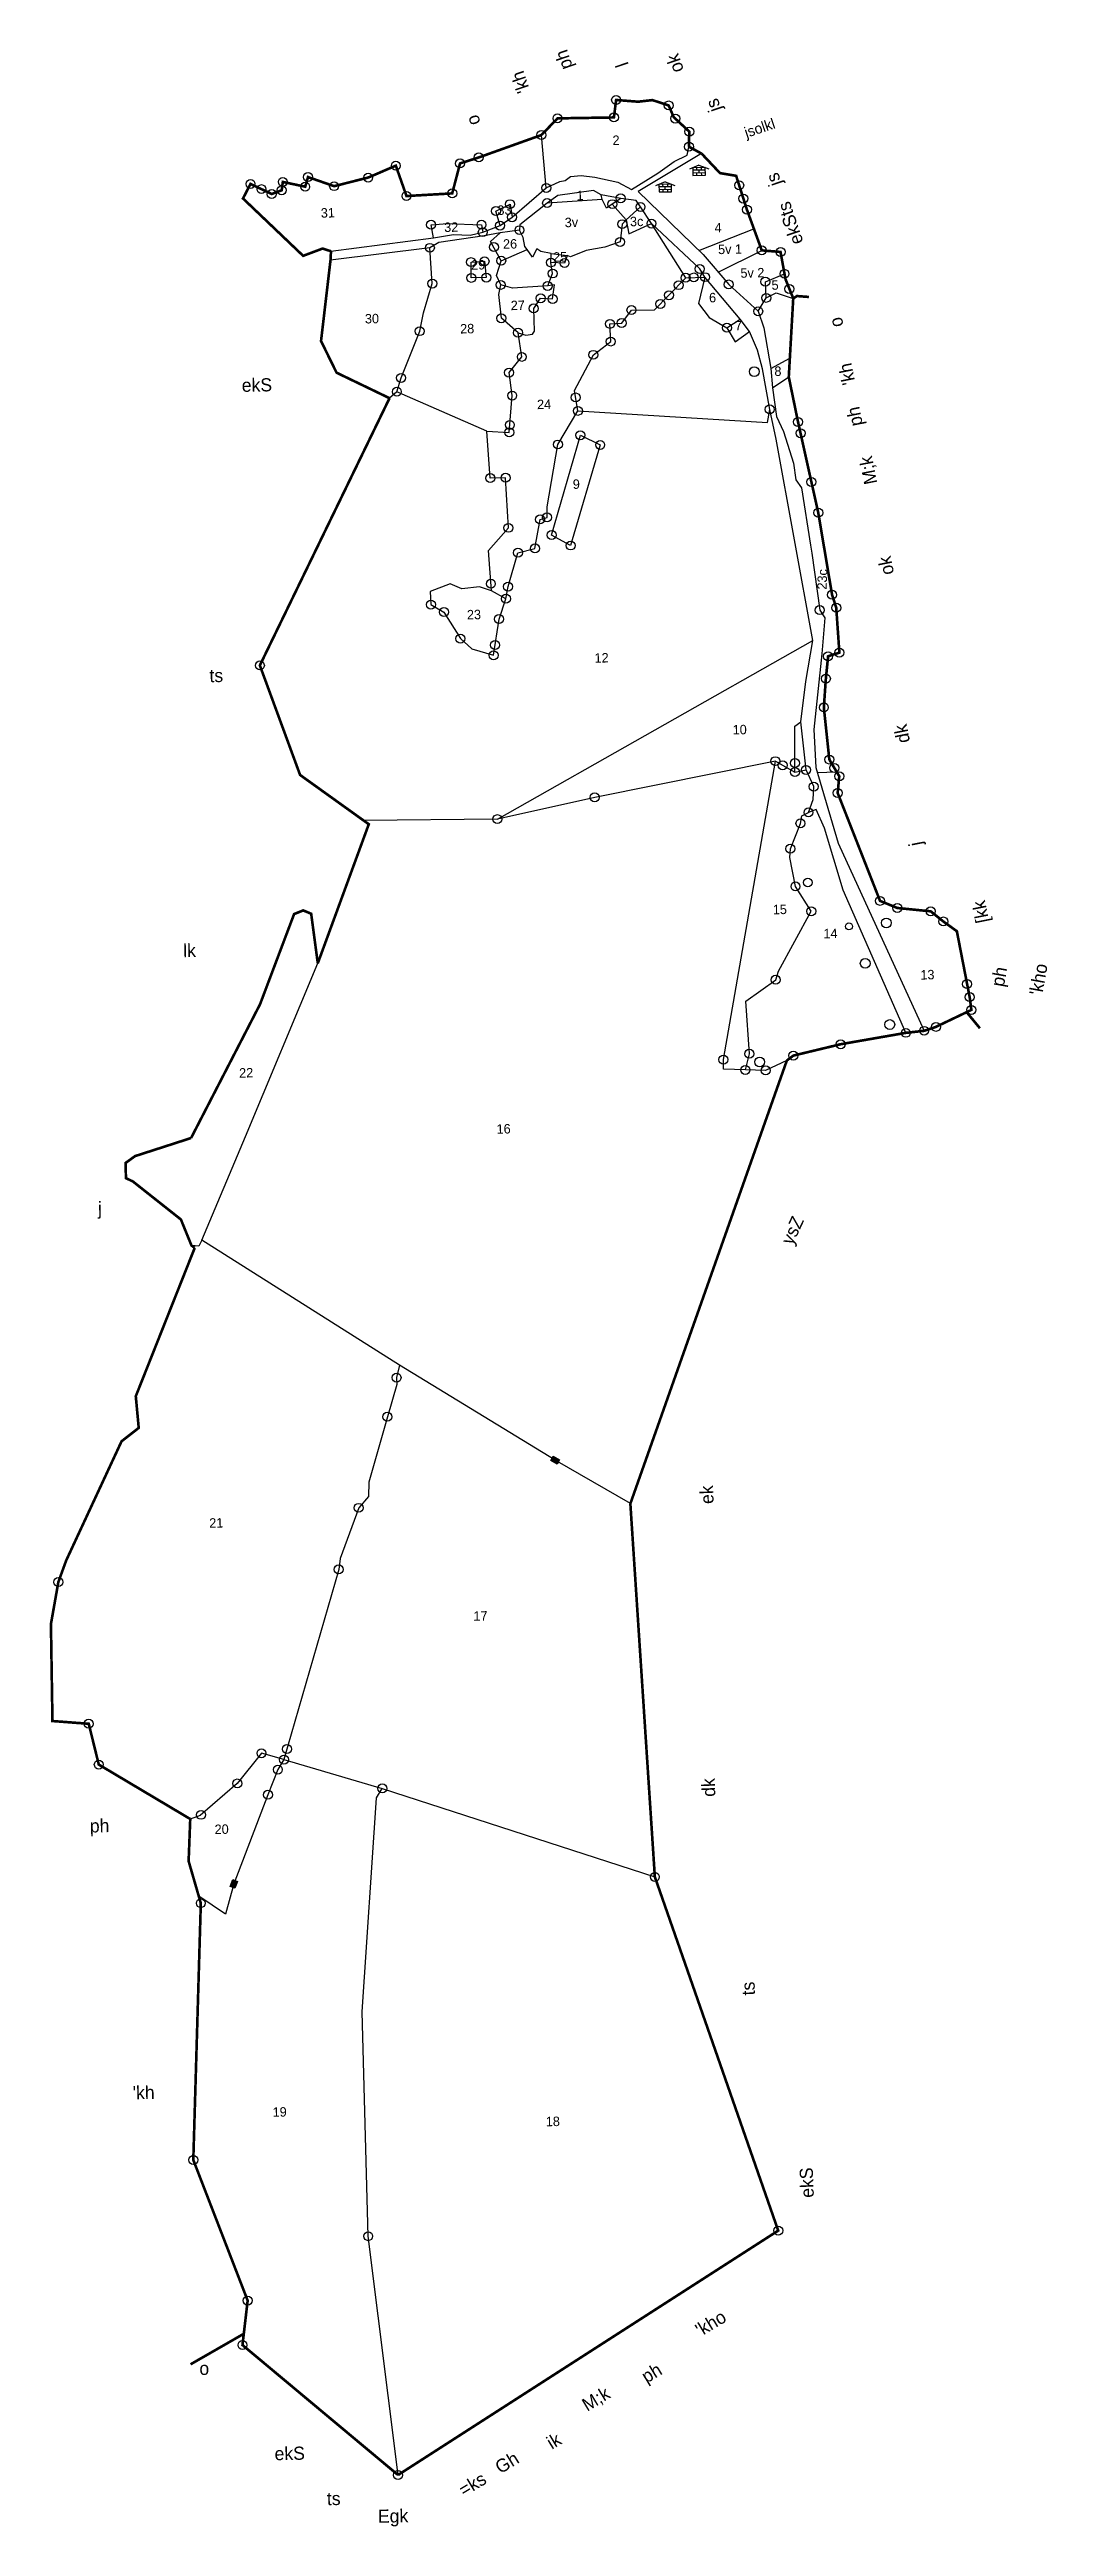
# Model space of a CAD drawing. Header units: metres. Extents: x 281158 to 283576, y 2072095 to 2079015.
# Drawn here: x 281158 to 282140, y 2076575 to 2079015 of the extents above; entities outside this region: 1.
import ezdxf
from ezdxf.enums import TextEntityAlignment as Align

# ---------------------------------------------------------------- set-up
doc = ezdxf.new("R2010")
doc.units = ezdxf.units.M
doc.header["$LTSCALE"] = 0.3
doc.header["$MEASUREMENT"] = 0
doc.linetypes.add('DIVIDE', pattern=[1.25, 0.5, -0.25, 0, -0.25, 0, -0.25])
for name, color, linetype in [('OFF', 1, 'Continuous'), ('POLY_PARCEL', 6, 'Continuous'), ('POLY_ROAD', 30, 'Continuous'), ('SYM_BUILDING', 1, 'Continuous'), ('SYM_STONE', 1, 'Continuous'), ('SYM_WELL', 1, 'Continuous'), ('TEXT_MAPOUT', 7, 'Continuous'), ('TEXT_PARCEL', 7, 'Continuous'), ('V_BOUND_LINE', 7, 'Continuous'), ('V_DIVIDE_LINE', 7, 'DIVIDE')]:
    doc.layers.add(name, color=color, linetype=linetype)
doc.styles.add('TEXT_MAP', font='')
doc.styles.get('TEXT_MAP').set_extended_font_data('Kruti Dev 050')

# ---------------------------------------------------------------- blocks, each defined once
blk = doc.blocks.new('BUILDING')
for p, q in [((2.25, 2.7), (-2.25, 2.7)), ((-2.25, 2.7), (-2.25, 0)), ((2.25, 1.8), (-2.25, 1.8)), ((-2.25, 0.9), (2.25, 0.9)), ((-2.25, 0), (2.25, 0)), ((-0.9, 2.7), (-0.9, 1.8)), ((-0.9, 0.9), (-0.9, 0)), ((0, 0.9), (0, 1.8)), ((0.9, 1.8), (0.9, 2.7)), ((0.9, 0), (0.9, 0.9)), ((2.25, 0), (2.25, 2.7))]:
    blk.add_line(p, q)
for points in [[(0, 3.61), (-3.45, 2.21)], [(0, 3.61), (3.45, 2.21)]]:
    blk.add_lwpolyline(points)
blk = doc.blocks.new('PAKKAWELL')
blk.add_circle((0, 0), 1.81)
blk = doc.blocks.new('STONE')
blk.add_circle((0, 0), 0.851)
blk = doc.blocks.new('STONESQUAREFILLED')
blk.add_hatch(color=256).paths.add_polyline_path([(0.7, -0.48), (0.7, 0.48), (-0.7, 0.48), (-0.7, -0.48)])
blk.add_lwpolyline([(-0.7, 0.48), (0.7, 0.48), (0.7, -0.48), (-0.7, -0.48)], close=True)
blk = doc.blocks.new('IIII')
at = {"layer": 'OFF', "ltscale": 10}
for points in [[(281796.6, 2078817), (281850.6, 2078838.3)], [(281815.6, 2078795.6), (281858.4, 2078817)], [(281598.2, 2078256.8), (281908.8, 2078432.7)]]:
    blk.add_lwpolyline(points, dxfattribs=at)
at = {"layer": 'POLY_PARCEL'}
for points in [[(281646.3, 2078878.5), (281641.6, 2078930.6)], [(281600.9, 2078841.4), (281596.8, 2078855.7), (281610.7, 2078862.5), (281612.7, 2078849.6)], [(281701.4, 2078867.2), (281647.2, 2078863.6)], [(281701.4, 2078867.2), (281700.3, 2078871.7)], [(281711.3, 2078862.5), (281705.7, 2078858.7), (281701.4, 2078867.2)], [(281719.6, 2078868.2), (281711.3, 2078862.5)], [(281711.3, 2078862.5), (281724.9, 2078847.2)], [(281739.1, 2078859.8), (281724.9, 2078847.2)], [(281535.4, 2078829.4), (281533, 2078842.2), (281548.9, 2078843.5), (281582.6, 2078842.3), (281583.9, 2078834.9)], [(281601.5, 2078783), (281597.4, 2078792.1), (281602, 2078806.8), (281591.6, 2078825.7), (281601, 2078834.4)], [(281623.6, 2078829.5), (281620, 2078836.9)], [(281724.9, 2078847.2), (281721.1, 2078842.8), (281719, 2078825.3), (281704, 2078820.2)], [(281724.9, 2078847.2), (281727.7, 2078833.3), (281749.9, 2078843.4)], [(281783.6, 2078790), (281749.9, 2078843.4)], [(281499.3, 2078677.8), (281503.5, 2078691.4), (281521.8, 2078737.4), (281525.6, 2078755.5), (281534.2, 2078784.3), (281531.8, 2078819.5)], [(281602, 2078806.8), (281627.7, 2078817.8)], [(281625.2, 2078820.9), (281623.6, 2078829.5)], [(281641.1, 2078815.9), (281637.2, 2078818.4), (281632.7, 2078810.3), (281627.7, 2078817.8), (281625.2, 2078820.9)], [(281651.3, 2078813.9), (281641.1, 2078815.9)], [(281650.9, 2078805), (281651.3, 2078813.9)], [(281666.9, 2078812), (281664.3, 2078804.5), (281650.9, 2078805)], [(281651.3, 2078813.9), (281666.9, 2078812)], [(281670.3, 2078810.6), (281666.9, 2078812)], [(281685.7, 2078816.7), (281670.3, 2078810.6)], [(281704, 2078820.2), (281685.7, 2078816.7)], [(281572.6, 2078789.9), (281572.3, 2078805.4), (281585.6, 2078806.2), (281587.3, 2078790.2), (281572.6, 2078789.9)], [(281599.8, 2078773.5), (281601.5, 2078783)], [(281647.8, 2078782), (281613.1, 2078779.9), (281601.5, 2078783)], [(281632.7, 2078734.3), (281634.8, 2078737.5), (281634, 2078759.8), (281640.8, 2078769.8), (281652.6, 2078769.1), (281654.5, 2078783.2), (281647.8, 2078782)], [(281647.8, 2078782), (281652.6, 2078794.2), (281650.9, 2078805)], [(281677.5, 2078658.9), (281674.2, 2078678.9), (281692.7, 2078714.1), (281709.8, 2078727.2), (281709, 2078744.6), (281720.6, 2078745.4), (281730.2, 2078758.2), (281752.7, 2078758.3), (281767.1, 2078772.8), (281783.6, 2078790)], [(281783.6, 2078790), (281802.5, 2078790.6)], [(281802.5, 2078790.6), (281796, 2078764.6), (281806.6, 2078750.8), (281824.1, 2078740.8)], [(281854.9, 2078757), (281862.8, 2078770.2), (281862, 2078786.1), (281880.8, 2078793.9)], [(281618.6, 2078735.9), (281602.2, 2078750.1), (281599.8, 2078773.5)], [(281862.8, 2078770.2), (281872.7, 2078775.1), (281889.4, 2078769.7)], [(281587.9, 2078638.9), (281609.9, 2078637.7), (281612.8, 2078674), (281609.7, 2078696.6), (281622.3, 2078712.1), (281618.6, 2078735.9)], [(281618.6, 2078735.9), (281626.3, 2078733.6)], [(281626.3, 2078733.6), (281632.7, 2078734.3)], [(281824.1, 2078740.8), (281837.3, 2078749.3)], [(281824.1, 2078740.8), (281832.3, 2078727), (281846.5, 2078737.1)], [(281867.3, 2078700.7), (281886, 2078710.8)], [(281868.9, 2078681.5), (281885, 2078692.3)], [(281499.3, 2078677.8), (281492.1, 2078671.4)], [(281587.9, 2078638.9), (281499.3, 2078677.8)], [(281677.5, 2078658.9), (281864.1, 2078647.5), (281866.3, 2078660.4)], [(281592.3, 2078481.7), (281589.4, 2078521.3), (281609.1, 2078543.7), (281606.3, 2078593), (281591.2, 2078592.7), (281587.9, 2078638.9)], [(281647.2, 2078564.5), (281657.8, 2078625.8), (281677.5, 2078658.9)], [(281651.6, 2078536.6), (281679.9, 2078634.9), (281699.4, 2078625.4), (281670.3, 2078526.3), (281651.6, 2078536.6)], [(281606.6, 2078473.9), (281608.8, 2078485.8), (281618.5, 2078519.2), (281635.2, 2078523.4), (281640.3, 2078552), (281647.1, 2078554), (281647.2, 2078564.5)], [(281592.3, 2078481.7), (281580.8, 2078485.7), (281563.3, 2078483.5), (281551.8, 2078488.4), (281532, 2078480.9), (281532.8, 2078468.1), (281545.7, 2078460.8), (281561.9, 2078434.6), (281573, 2078424.4), (281594.5, 2078418.2), (281599.9, 2078453.9), (281606.6, 2078473.9)], [(281606.6, 2078473.9), (281592.3, 2078481.7)], [(281891, 2078303.1), (281891, 2078348.2), (281896.8, 2078352.6)], [(281871.8, 2078313.9), (281694, 2078278.2), (281598.2, 2078256.8), (281466.8, 2078255.3)], [(281842.3, 2078009.8), (281820.9, 2078010.4), (281820.7, 2078019.9), (281871.8, 2078313.9)], [(281871.8, 2078313.9), (281891, 2078303.1)], [(281891, 2078303.1), (281902, 2078305.3)], [(281913, 2078302.6), (281931.8, 2078303.3)], [(281886.1, 2078218.9), (281886.6, 2078227.7), (281896.5, 2078252.6), (281897.8, 2078260)], [(281897.8, 2078260), (281904.4, 2078263.4)], [(281874.8, 2078107.2), (281907.1, 2078166), (281891.6, 2078190.5), (281886.1, 2078218.9)], [(281350.5, 2077944.2), (281421.5, 2078114.8)], [(281842.3, 2078009.8), (281846.2, 2078025.7), (281842.6, 2078077.4), (281872.1, 2078098.6), (281874.8, 2078107.2)], [(281883.1, 2078019.1), (281862.2, 2078009.3), (281842.3, 2078009.8)], [(281307.3, 2077842.1), (281350.5, 2077944.2)], [(281304.4, 2077836.1), (281297.2, 2077836.9)], [(281307.3, 2077842.1), (281304.4, 2077836.1)], [(281501.9, 2077718.9), (281307.3, 2077842.1)], [(281501.9, 2077718.9), (281499, 2077706.7)], [(281729.1, 2077582.6), (281655.1, 2077625.4), (281501.9, 2077718.9)], [(281499.4, 2077699.9), (281490, 2077668.2), (281471.9, 2077603.8), (281471.5, 2077589.7), (281461.8, 2077578.5), (281443.5, 2077528.6), (281442.1, 2077517.8), (281388.2, 2077330.5)], [(281499, 2077706.7), (281499.4, 2077699.9)], [(281388.2, 2077330.5), (281366.1, 2077336.8), (281342.3, 2077307), (281305.6, 2077275.3), (281296, 2077272)], [(281382.2, 2077320.6), (281372.5, 2077295.9), (281339, 2077208.1), (281330.7, 2077178.2), (281304.4, 2077195.9)], [(281388.2, 2077330.5), (281382.2, 2077320.6)], [(281388.2, 2077330.5), (281485, 2077302.1)], [(281500.5, 2076625.9), (281471.1, 2076861.1), (281465.2, 2077082.1), (281479.3, 2077292.9), (281485, 2077302.1)], [(281485, 2077302.1), (281753.2, 2077215)]]:
    blk.add_lwpolyline(points, dxfattribs=at)
at = {"layer": 'POLY_ROAD'}
for points in [[(281680.7, 2078890.7), (281694.2, 2078889.2), (281716.9, 2078884.3), (281730.2, 2078877), (281756.1, 2078893), (281772.2, 2078904.6)], [(281799.2, 2078912.3), (281736.8, 2078875.1), (281800.7, 2078813), (281825.9, 2078783.4), (281854.9, 2078757)], [(281772.2, 2078904.6), (281784.9, 2078910.8)], [(281784.9, 2078910.8), (281786.7, 2078919.1)], [(281646.3, 2078878.5), (281659.6, 2078884.9), (281664.9, 2078885.9)], [(281664.9, 2078885.9), (281670.2, 2078889.7)], [(281670.2, 2078889.7), (281680.7, 2078890.7)], [(281612.7, 2078849.6), (281646.3, 2078878.5)], [(281647.2, 2078863.6), (281620.2, 2078842.2), (281620, 2078836.9)], [(281700.3, 2078871.7), (281692.9, 2078875.9), (281657.8, 2078871), (281647.2, 2078863.6)], [(281719.6, 2078868.2), (281700.3, 2078871.7)], [(281739.1, 2078859.8), (281734.7, 2078866.1), (281719.6, 2078868.2)], [(281749.9, 2078843.4), (281739.1, 2078859.8)], [(281601, 2078834.4), (281585.3, 2078831.4), (281540.7, 2078824.8), (281531.8, 2078819.5)], [(281535.4, 2078829.4), (281555.1, 2078832.5), (281571.5, 2078832), (281583.9, 2078834.9)], [(281583.9, 2078834.9), (281600.9, 2078841.4)], [(281600.9, 2078841.4), (281612.7, 2078849.6)], [(281620, 2078836.9), (281601, 2078834.4)], [(281802.5, 2078790.6), (281797.4, 2078798.7), (281749.9, 2078843.4)], [(281531.8, 2078819.5), (281434, 2078807.2)], [(281434.5, 2078816.1), (281535.4, 2078829.4)], [(281837.3, 2078749.3), (281802.5, 2078790.6)], [(281846.5, 2078737.1), (281837.3, 2078749.3)], [(281859, 2078700.2), (281854.1, 2078718.6), (281846.5, 2078737.1)], [(281854.9, 2078757), (281860.3, 2078740.7), (281867.3, 2078700.7), (281868.9, 2078681.5), (281873, 2078653.4), (281879.9, 2078638.5), (281889.6, 2078607.3), (281891.9, 2078591.1), (281897.4, 2078583.1), (281906.4, 2078526.7), (281907.7, 2078518.6), (281915.4, 2078462.7), (281920.6, 2078455), (281917.4, 2078419.7), (281909.7, 2078345.2), (281911.5, 2078307.7), (281933.5, 2078233.2), (282018.2, 2078048.3)], [(281866.3, 2078660.4), (281859, 2078700.2)], [(281896.8, 2078352.6), (281901.9, 2078392.4), (281908.8, 2078432.7), (281872.6, 2078631.1), (281866.3, 2078660.4)], [(281902, 2078305.3), (281896.8, 2078352.6)], [(281909, 2078276.1), (281909.6, 2078288.8), (281902, 2078305.3)], [(281904.4, 2078263.4), (281909, 2078276.1)], [(281938.5, 2078186.8), (281920.3, 2078247.8), (281911.8, 2078266.4), (281904.4, 2078263.4)], [(282000.2, 2078046.3), (281938.5, 2078186.8)]]:
    blk.add_lwpolyline(points, dxfattribs=at)
at = {"layer": 'V_BOUND_LINE', "const_width": 2.59}
for points in [[(281786.7, 2078919.1), (281787.1, 2078933.9), (281771.8, 2078948.2), (281766.8, 2078959.7), (281750.8, 2078965), (281736.7, 2078963.4), (281715.1, 2078965.1), (281712.9, 2078947.9), (281657.4, 2078947), (281641.6, 2078930.6)], [(281641.6, 2078930.6), (281579.9, 2078908.5), (281561.5, 2078902.6), (281553.8, 2078873.1), (281508.8, 2078870.5), (281498.3, 2078900.4), (281471.1, 2078888.7), (281437.6, 2078880.2), (281411.9, 2078889.2), (281409.1, 2078879.7), (281387.1, 2078884.4), (281386, 2078876.2), (281376.2, 2078872.5), (281355.3, 2078882.4), (281347.9, 2078868.1), (281407.1, 2078811.6), (281426.3, 2078818.8), (281434.5, 2078816.1)], [(281799.2, 2078912.3), (281786.7, 2078919.1)], [(281880.8, 2078793.9), (281876.9, 2078815.4), (281858.4, 2078817), (281843.8, 2078857.1), (281833.2, 2078890.4), (281817.3, 2078893.1), (281799.2, 2078912.3)], [(281434, 2078807.2), (281424.7, 2078727.7), (281440, 2078696.5), (281492.1, 2078671.4)], [(281434.5, 2078816.1), (281434, 2078807.2)], [(282018.2, 2078048.3), (282029.8, 2078052.2), (282064.7, 2078068.9), (282063, 2078081.5), (282050.4, 2078146.4), (282037.1, 2078156), (282024.7, 2078166), (281991.8, 2078169.3), (281974.8, 2078176.3), (281933.1, 2078282.6), (281934.7, 2078299), (281924.9, 2078315.5), (281919.5, 2078366.8), (281921.5, 2078395.2), (281923.7, 2078417.2), (281934.8, 2078420.8), (281931.7, 2078465), (281927.6, 2078477.8), (281914, 2078558.6), (281894.1, 2078648), (281885, 2078692.3), (281889.4, 2078769.7), (281881.8, 2078788.5), (281880.8, 2078793.9)], [(281492.1, 2078671.4), (281364.5, 2078408.2), (281404.1, 2078300.3), (281466.8, 2078255.3)], [(281466.8, 2078255.3), (281471.7, 2078251.8), (281421.5, 2078114.8)], [(281421.5, 2078114.8), (281415, 2078163.6), (281407.2, 2078166.9), (281398.2, 2078163.3), (281364.7, 2078074.5), (281296.8, 2077942.7)], [(281883.1, 2078019.1), (281889.5, 2078023.9), (281936.1, 2078035.1), (282000.2, 2078046.3)], [(282000.2, 2078046.3), (282018.2, 2078048.3)], [(281729.1, 2077582.6), (281883.1, 2078019.1)], [(281296.8, 2077942.7), (281241.7, 2077924.9), (281232.4, 2077918.2), (281232.7, 2077903.2), (281239.6, 2077899.9), (281286.8, 2077862.5), (281297.2, 2077836.9), (281300.4, 2077834.5)], [(281300.4, 2077834.5), (281242.4, 2077688.4), (281245.3, 2077657.2), (281228.4, 2077644), (281173.9, 2077526.6), (281166.2, 2077505.4), (281158.9, 2077464), (281160.4, 2077368.5), (281196.1, 2077365.8), (281206, 2077325.6), (281296, 2077272)], [(281753.2, 2077215), (281729.1, 2077582.6)], [(281296, 2077272), (281294.4, 2077230.5), (281304.4, 2077195.9)], [(281304.4, 2077195.9), (281306.4, 2077189.1), (281299, 2076936.2), (281352.5, 2076797.7), (281347.4, 2076753.9), (281500.5, 2076625.9)], [(281500.5, 2076625.9), (281874.6, 2076866.6), (281753.2, 2077215)]]:
    blk.add_lwpolyline(points, dxfattribs=at)
at = {"layer": 'V_DIVIDE_LINE', "ltscale": 10, "const_width": 2.59}
blk.add_lwpolyline([(281889.4, 2078769.7), (281893.1, 2078772), (281904.8, 2078771.1)], dxfattribs=at)
at = {"layer": 'V_DIVIDE_LINE', "ltscale": 10, "const_width": 2.59, "flags": 128}
for points in [[(282060, 2078066.7), (282073.1, 2078050.8)], [(281296.3, 2076734.9), (281348.7, 2076765)]]:
    blk.add_lwpolyline(points, dxfattribs=at)
at = {"layer": 'SYM_BUILDING', "xscale": 2.758978959039566, "yscale": 2.758978959039566, "zscale": 2.758978959039566, "rotation": 1.15488363199212}
for p in [(281763.5, 2078874.6), (281796.8, 2078891)]:
    blk.add_blockref('BUILDING', p, dxfattribs=at)
at = {"layer": 'SYM_STONE'}
for name, p, xscale, yscale, zscale, rotation in [('STONE', (281715.1, 2078965.1), 5.179216396938662, 5.179216396938662, 5.179216396938662, 1.15488363199212), ('STONE', (281766.8, 2078959.7), 5.179216396938662, 5.179216396938662, 5.179216396938662, 1.15488363199212), ('STONE', (281641.6, 2078930.6), 5.179216396938662, 5.179216396938662, 5.179216396938662, 1.15488363199212), ('STONE', (281657.4, 2078947), 5.179216396938662, 5.179216396938662, 5.179216396938662, 1.15488363199212), ('STONE', (281712.9, 2078947.9), 5.179216396938662, 5.179216396938662, 5.179216396938662, 1.15488363199212), ('STONE', (281773.3, 2078946.8), 5.179216396938662, 5.179216396938662, 5.179216396938662, 1.15488363199212), ('STONE', (281787.1, 2078933.9), 5.179216396938662, 5.179216396938662, 5.179216396938662, 1.15488363199212), ('STONE', (281498.3, 2078900.4), 5.179216396938662, 5.179216396938662, 5.179216396938662, 1.15488363199212), ('STONE', (281561.5, 2078902.6), 5.179216396938662, 5.179216396938662, 5.179216396938662, 1.15488363199212), ('STONE', (281579.9, 2078908.5), 5.179216396938662, 5.179216396938662, 5.179216396938662, 1.15488363199212), ('STONE', (281786.7, 2078919.1), 5.179216396938662, 5.179216396938662, 5.179216396938662, 1.15488363199212), ('STONE', (281355.3, 2078882.4), 5.179216396938662, 5.179216396938662, 5.179216396938662, 1.15488363199212), ('STONE', (281366.1, 2078877.3), 5.179216396938662, 5.179216396938662, 5.179216396938662, 1.15488363199212), ('STONE', (281386, 2078876.2), 5.179216396938662, 5.179216396938662, 5.179216396938662, 1.15488363199212), ('STONE', (281387.1, 2078884.4), 5.179216396938662, 5.179216396938662, 5.179216396938662, 1.15488363199212), ('STONE', (281409.1, 2078879.7), 5.179216396938662, 5.179216396938662, 5.179216396938662, 1.15488363199212), ('STONE', (281411.9, 2078889.2), 5.179216396938662, 5.179216396938662, 5.179216396938662, 1.15488363199212), ('STONE', (281437.6, 2078880.2), 5.179216396938662, 5.179216396938662, 5.179216396938662, 1.15488363199212), ('STONE', (281471.1, 2078888.7), 5.179216396938662, 5.179216396938662, 5.179216396938662, 1.15488363199212), ('STONE', (281646.3, 2078878.5), 5.179216396938662, 5.179216396938662, 5.179216396938662, 1.15488363199212), ('STONE', (281836.2, 2078881.1), 5.179216396938662, 5.179216396938662, 5.179216396938662, 1.15488363199212), ('STONE', (281376.2, 2078872.5), 5.179216396938662, 5.179216396938662, 5.179216396938662, 1.15488363199212), ('STONE', (281508.8, 2078870.5), 5.179216396938662, 5.179216396938662, 5.179216396938662, 1.15488363199212), ('STONE', (281553.8, 2078873.1), 5.179216396938662, 5.179216396938662, 5.179216396938662, 1.15488363199212), ('STONE', (281596.8, 2078855.7), 5.179216396938662, 5.179216396938662, 5.179216396938662, 1.15488363199212), ('STONE', (281610.7, 2078862.5), 5.179216396938662, 5.179216396938662, 5.179216396938662, 1.15488363199212), ('STONE', (281647.2, 2078863.6), 5.179216396938662, 5.179216396938662, 5.179216396938662, 1.15488363199212), ('STONE', (281711.3, 2078862.5), 5.179216396938662, 5.179216396938662, 5.179216396938662, 1.15488363199212), ('STONE', (281719.6, 2078868.2), 5.179216396938662, 5.179216396938662, 5.179216396938662, 1.15488363199212), ('STONE', (281739.1, 2078859.8), 5.179216396938662, 5.179216396938662, 5.179216396938662, 1.15488363199212), ('STONE', (281840.3, 2078868), 5.179216396938662, 5.179216396938662, 5.179216396938662, 1.15488363199212), ('STONE', (281843.8, 2078857.1), 5.179216396938662, 5.179216396938662, 5.179216396938662, 1.15488363199212), ('STONE', (281533, 2078842.2), 5.179216396938662, 5.179216396938662, 5.179216396938662, 1.15488363199212), ('STONE', (281582.6, 2078842.3), 5.179216396938662, 5.179216396938662, 5.179216396938662, 1.15488363199212), ('STONE', (281583.9, 2078834.9), 5.179216396938662, 5.179216396938662, 5.179216396938662, 1.15488363199212), ('STONE', (281600.9, 2078841.4), 5.179216396938662, 5.179216396938662, 5.179216396938662, 1.15488363199212), ('STONE', (281612.7, 2078849.6), 5.179216396938662, 5.179216396938662, 5.179216396938662, 1.15488363199212), ('STONE', (281620, 2078836.9), 5.179216396938662, 5.179216396938662, 5.179216396938662, 1.15488363199212), ('STONE', (281721.1, 2078842.8), 5.179216396938662, 5.179216396938662, 5.179216396938662, 1.15488363199212), ('STONE', (281749.9, 2078843.4), 5.179216396938662, 5.179216396938662, 5.179216396938662, 1.15488363199212), ('STONE', (281531.8, 2078819.5), 5.179216396938662, 5.179216396938662, 5.179216396938662, 1.15488363199212), ('STONE', (281572.3, 2078805.4), 5.179216396938662, 5.179216396938662, 5.179216396938662, 1.15488363199212), ('STONE', (281585.6, 2078806.2), 5.179216396938662, 5.179216396938662, 5.179216396938662, 1.15488363199212), ('STONE', (281594.8, 2078820.2), 5.179216396938662, 5.179216396938662, 5.179216396938662, 1.15488363199212), ('STONE', (281602, 2078806.8), 5.179216396938662, 5.179216396938662, 5.179216396938662, 1.15488363199212), ('STONE', (281650.9, 2078805), 5.179216396938662, 5.179216396938662, 5.179216396938662, 1.15488363199212), ('STONE', (281664.3, 2078804.5), 5.179216396938662, 5.179216396938662, 5.179216396938662, 1.15488363199212), ('STONE', (281719, 2078825.3), 5.179216396938662, 5.179216396938662, 5.179216396938662, 1.15488363199212), ('STONE', (281858.4, 2078817), 5.179216396938662, 5.179216396938662, 5.179216396938662, 1.15488363199212), ('STONE', (281876.9, 2078815.4), 5.179216396938662, 5.179216396938662, 5.179216396938662, 1.15488363199212), ('STONE', (281534.2, 2078784.3), 5.179216396938662, 5.179216396938662, 5.179216396938662, 1.15488363199212), ('STONE', (281572.6, 2078789.9), 5.179216396938662, 5.179216396938662, 5.179216396938662, 1.15488363199212), ('STONE', (281587.3, 2078790.2), 5.179216396938662, 5.179216396938662, 5.179216396938662, 1.15488363199212), ('STONE', (281601.5, 2078783), 5.179216396938662, 5.179216396938662, 5.179216396938662, 1.15488363199212), ('STONE', (281647.8, 2078782), 5.179216396938662, 5.179216396938662, 5.179216396938662, 1.15488363199212), ('STONE', (281652.6, 2078794.2), 5.179216396938662, 5.179216396938662, 5.179216396938662, 1.15488363199212), ('STONE', (281776.6, 2078782.7), 5.179216396938662, 5.179216396938662, 5.179216396938662, 1.15488363199212), ('STONE', (281783.6, 2078790), 5.179216396938662, 5.179216396938662, 5.179216396938662, 1.15488363199212), ('STONE', (281791.5, 2078790.3), 5.179216396938662, 5.179216396938662, 5.179216396938662, 1.15488363199212), ('STONE', (281797.4, 2078798.7), 5.179216396938662, 5.179216396938662, 5.179216396938662, 1.15488363199212), ('STONE', (281802.5, 2078790.6), 5.179216396938662, 5.179216396938662, 5.179216396938662, 1.15488363199212), ('STONE', (281825.9, 2078783.4), 5.179216396938662, 5.179216396938662, 5.179216396938662, 1.15488363199212), ('STONE', (281862, 2078786.1), 5.179216396938662, 5.179216396938662, 5.179216396938662, 1.15488363199212), ('STONE', (281880.8, 2078793.9), 5.179216396938662, 5.179216396938662, 5.179216396938662, 1.15488363199212), ('STONE', (281885.6, 2078779), 5.179216396938662, 5.179216396938662, 5.179216396938662, 1.15488363199212), ('STONE', (281634, 2078759.8), 5.179216396938662, 5.179216396938662, 5.179216396938662, 1.15488363199212), ('STONE', (281640.8, 2078769.8), 5.179216396938662, 5.179216396938662, 5.179216396938662, 1.15488363199212), ('STONE', (281652.6, 2078769.1), 5.179216396938662, 5.179216396938662, 5.179216396938662, 1.15488363199212), ('STONE', (281730.2, 2078758.2), 5.179216396938662, 5.179216396938662, 5.179216396938662, 1.15488363199212), ('STONE', (281758.6, 2078764.2), 5.179216396938662, 5.179216396938662, 5.179216396938662, 1.15488363199212), ('STONE', (281767.1, 2078772.8), 5.179216396938662, 5.179216396938662, 5.179216396938662, 1.15488363199212), ('STONE', (281854.9, 2078757), 5.179216396938662, 5.179216396938662, 5.179216396938662, 1.15488363199212), ('STONE', (281862.8, 2078770.2), 5.179216396938662, 5.179216396938662, 5.179216396938662, 1.15488363199212), ('STONE', (281521.8, 2078737.4), 5.179216396938662, 5.179216396938662, 5.179216396938662, 1.15488363199212), ('STONE', (281602.2, 2078750.1), 5.179216396938662, 5.179216396938662, 5.179216396938662, 1.15488363199212), ('STONE', (281618.6, 2078735.9), 5.179216396938662, 5.179216396938662, 5.179216396938662, 1.15488363199212), ('STONE', (281709, 2078744.6), 5.179216396938662, 5.179216396938662, 5.179216396938662, 1.15488363199212), ('STONE', (281720.6, 2078745.4), 5.179216396938662, 5.179216396938662, 5.179216396938662, 1.15488363199212), ('STONE', (281824.1, 2078740.8), 5.179216396938662, 5.179216396938662, 5.179216396938662, 1.15488363199212), ('STONE', (281622.3, 2078712.1), 5.179216396938662, 5.179216396938662, 5.179216396938662, 1.15488363199212), ('STONE', (281692.7, 2078714.1), 5.179216396938662, 5.179216396938662, 5.179216396938662, 1.15488363199212), ('STONE', (281709.8, 2078727.2), 5.179216396938662, 5.179216396938662, 5.179216396938662, 1.15488363199212), ('STONE', (281503.5, 2078691.4), 5.179216396938662, 5.179216396938662, 5.179216396938662, 1.15488363199212), ('STONE', (281609.7, 2078696.6), 5.179216396938662, 5.179216396938662, 5.179216396938662, 1.15488363199212), ('STONE', (281499.3, 2078677.8), 5.179216396938662, 5.179216396938662, 5.179216396938662, 1.15488363199212), ('STONE', (281612.8, 2078674), 5.179216396938662, 5.179216396938662, 5.179216396938662, 1.15488363199212), ('STONE', (281675.3, 2078672.1), 5.179216396938662, 5.179216396938662, 5.179216396938662, 1.15488363199212), ('STONE', (281677.5, 2078658.9), 5.179216396938662, 5.179216396938662, 5.179216396938662, 1.15488363199212), ('STONE', (281866.3, 2078660.4), 5.179216396938662, 5.179216396938662, 5.179216396938662, 1.15488363199212), ('STONE', (281609.9, 2078637.7), 5.179216396938662, 5.179216396938662, 5.179216396938662, 1.15488363199212), ('STONE', (281610.5, 2078645.1), 5.179216396938662, 5.179216396938662, 5.179216396938662, 1.15488363199212), ('STONE', (281679.9, 2078634.9), 5.179216396938662, 5.179216396938662, 5.179216396938662, 1.15488363199212), ('STONE', (281894.1, 2078648), 5.179216396938662, 5.179216396938662, 5.179216396938662, 1.15488363199212), ('STONE', (281896.6, 2078636.9), 5.179216396938662, 5.179216396938662, 5.179216396938662, 1.15488363199212), ('STONE', (281657.8, 2078625.8), 5.179216396938662, 5.179216396938662, 5.179216396938662, 1.15488363199212), ('STONE', (281699.4, 2078625.4), 5.179216396938662, 5.179216396938662, 5.179216396938662, 1.15488363199212), ('STONE', (281591.2, 2078592.7), 5.179216396938662, 5.179216396938662, 5.179216396938662, 1.15488363199212), ('STONE', (281606.3, 2078593), 5.179216396938662, 5.179216396938662, 5.179216396938662, 1.15488363199212), ('STONE', (281907.2, 2078588.9), 5.179216396938662, 5.179216396938662, 5.179216396938662, 1.15488363199212), ('STONE', (281914, 2078558.6), 5.179216396938662, 5.179216396938662, 5.179216396938662, 1.15488363199212), ('STONE', (281609.1, 2078543.7), 5.179216396938662, 5.179216396938662, 5.179216396938662, 1.15488363199212), ('STONE', (281640.3, 2078552), 5.179216396938662, 5.179216396938662, 5.179216396938662, 1.15488363199212), ('STONE', (281647.1, 2078554), 5.179216396938662, 5.179216396938662, 5.179216396938662, 1.15488363199212), ('STONE', (281651.6, 2078536.6), 5.179216396938662, 5.179216396938662, 5.179216396938662, 1.15488363199212), ('STONE', (281618.5, 2078519.2), 5.179216396938662, 5.179216396938662, 5.179216396938662, 1.15488363199212), ('STONE', (281635.2, 2078523.4), 5.179216396938662, 5.179216396938662, 5.179216396938662, 1.15488363199212), ('STONE', (281670.3, 2078526.3), 5.179216396938662, 5.179216396938662, 5.179216396938662, 1.15488363199212), ('STONE', (281591.8, 2078488.6), 5.179216396938662, 5.179216396938662, 5.179216396938662, 1.15488363199212), ('STONE', (281608.8, 2078485.8), 5.179216396938662, 5.179216396938662, 5.179216396938662, 1.15488363199212), ('STONE', (281532.8, 2078468.1), 5.179216396938662, 5.179216396938662, 5.179216396938662, 1.15488363199212), ('STONE', (281545.7, 2078460.8), 5.179216396938662, 5.179216396938662, 5.179216396938662, 1.15488363199212), ('STONE', (281606.6, 2078473.9), 5.179216396938662, 5.179216396938662, 5.179216396938662, 1.15488363199212), ('STONE', (281915.4, 2078462.7), 5.179216396938662, 5.179216396938662, 5.179216396938662, 1.15488363199212), ('STONE', (281927.6, 2078477.8), 5.179216396938662, 5.179216396938662, 5.179216396938662, 1.15488363199212), ('STONE', (281931.7, 2078465), 5.179216396938662, 5.179216396938662, 5.179216396938662, 1.15488363199212), ('STONE', (281599.9, 2078453.9), 5.179216396938662, 5.179216396938662, 5.179216396938662, 1.15488363199212), ('STONE', (281561.9, 2078434.6), 5.179216396938662, 5.179216396938662, 5.179216396938662, 1.15488363199212), ('STONE', (281594.5, 2078418.2), 5.179216396938662, 5.179216396938662, 5.179216396938662, 1.15488363199212), ('STONE', (281596, 2078428.3), 5.179216396938662, 5.179216396938662, 5.179216396938662, 1.15488363199212), ('STONE', (281923.7, 2078417.2), 5.179216396938662, 5.179216396938662, 5.179216396938662, 1.15488363199212), ('STONE', (281934.8, 2078420.8), 5.179216396938662, 5.179216396938662, 5.179216396938662, 1.15488363199212), ('STONE', (281364.5, 2078408.2), 5.179216396938662, 5.179216396938662, 5.179216396938662, 1.15488363199212), ('STONE', (281921.5, 2078395.2), 5.179216396938662, 5.179216396938662, 5.179216396938662, 1.15488363199212), ('STONE', (281919.5, 2078366.8), 5.179216396938662, 5.179216396938662, 5.179216396938662, 1.15488363199212), ('STONE', (281924.9, 2078315.5), 5.179216396938662, 5.179216396938662, 5.179216396938662, 1.15488363199212), ('STONE', (281871.8, 2078313.9), 5.179216396938662, 5.179216396938662, 5.179216396938662, 1.15488363199212), ('STONE', (281879, 2078309.8), 5.179216396938662, 5.179216396938662, 5.179216396938662, 1.15488363199212), ('STONE', (281891, 2078312), 5.179216396938662, 5.179216396938662, 5.179216396938662, 1.15488363199212), ('STONE', (281891, 2078303.1), 5.179216396938662, 5.179216396938662, 5.179216396938662, 1.15488363199212), ('STONE', (281902, 2078305.3), 5.179216396938662, 5.179216396938662, 5.179216396938662, 1.15488363199212), ('STONE', (281929.8, 2078307.2), 5.179216396938662, 5.179216396938662, 5.179216396938662, 1.15488363199212), ('STONE', (281934.7, 2078299), 5.179216396938662, 5.179216396938662, 5.179216396938662, 1.15488363199212), ('STONE', (281694, 2078278.2), 5.179216396938662, 5.179216396938662, 5.179216396938662, 1.15488363199212), ('STONE', (281909.6, 2078288.8), 5.179216396938662, 5.179216396938662, 5.179216396938662, 1.15488363199212), ('STONE', (281933.1, 2078282.6), 5.179216396938662, 5.179216396938662, 5.179216396938662, 1.15488363199212), ('STONE', (281598.2, 2078256.8), 5.179216396938662, 5.179216396938662, 5.179216396938662, 1.15488363199212), ('STONE', (281896.5, 2078252.6), 5.179216396938662, 5.179216396938662, 5.179216396938662, 1.15488363199212), ('STONE', (281904.4, 2078263.4), 5.179216396938662, 5.179216396938662, 5.179216396938662, 1.15488363199212), ('STONE', (281886.6, 2078227.7), 5.179216396938662, 5.179216396938662, 5.179216396938662, 1.15488363199212), ('STONE', (281891.6, 2078190.5), 5.179216396938662, 5.179216396938662, 5.179216396938662, 1.15488363199212), ('STONE', (281974.8, 2078176.3), 5.179216396938662, 5.179216396938662, 5.179216396938662, 1.15488363199212), ('STONE', (281991.8, 2078169.3), 5.179216396938662, 5.179216396938662, 5.179216396938662, 1.15488363199212), ('STONE', (281907.1, 2078166), 5.179216396938662, 5.179216396938662, 5.179216396938662, 1.15488363199212), ('STONE', (282024.7, 2078166), 5.179216396938662, 5.179216396938662, 5.179216396938662, 1.15488363199212), ('STONE', (282037.1, 2078156), 5.179216396938662, 5.179216396938662, 5.179216396938662, 1.15488363199212), ('STONE', (281872.1, 2078098.6), 5.179216396938662, 5.179216396938662, 5.179216396938662, 1.15488363199212), ('STONE', (282060.5, 2078094.4), 5.179216396938662, 5.179216396938662, 5.179216396938662, 1.15488363199212), ('STONE', (282063, 2078081.5), 5.179216396938662, 5.179216396938662, 5.179216396938662, 1.15488363199212), ('STONE', (282000.2, 2078046.3), 5.179216396938662, 5.179216396938662, 5.179216396938662, 1.15488363199212), ('STONE', (282018.2, 2078048.3), 5.179216396938662, 5.179216396938662, 5.179216396938662, 1.15488363199212), ('STONE', (282029.8, 2078052.2), 5.179216396938662, 5.179216396938662, 5.179216396938662, 1.15488363199212), ('STONE', (282064.7, 2078068.9), 5.179216396938662, 5.179216396938662, 5.179216396938662, 1.15488363199212), ('STONE', (281846.2, 2078025.7), 5.179216396938662, 5.179216396938662, 5.179216396938662, 1.15488363199212), ('STONE', (281889.5, 2078023.9), 5.179216396938662, 5.179216396938662, 5.179216396938662, 1.15488363199212), ('STONE', (281936.1, 2078035.1), 5.179216396938662, 5.179216396938662, 5.179216396938662, 1.15488363199212), ('STONE', (281820.7, 2078019.9), 5.179216396938662, 5.179216396938662, 5.179216396938662, 1.15488363199212), ('STONE', (281842.3, 2078009.8), 5.179216396938662, 5.179216396938662, 5.179216396938662, 1.15488363199212), ('STONE', (281862.2, 2078009.3), 5.179216396938662, 5.179216396938662, 5.179216396938662, 1.15488363199212), ('STONE', (281499, 2077706.7), 5.179216396938662, 5.179216396938662, 5.179216396938662, 1.15488363199212), ('STONE', (281490, 2077668.2), 5.179216396938662, 5.179216396938662, 5.179216396938662, 1.15488363199212), ('STONESQUAREFILLED', (281655.1, 2077625.4), 5.179216396938661, 5.179216396938661, 5.179216396938661, 150.3875760108481), ('STONE', (281461.8, 2077578.5), 5.179216396938662, 5.179216396938662, 5.179216396938662, 1.15488363199212), ('STONE', (281442.1, 2077517.8), 5.179216396938662, 5.179216396938662, 5.179216396938662, 1.15488363199212), ('STONE', (281166.2, 2077505.4), 5.179216396938662, 5.179216396938662, 5.179216396938662, 1.15488363199212), ('STONE', (281196.1, 2077365.8), 5.179216396938662, 5.179216396938662, 5.179216396938662, 1.15488363199212), ('STONE', (281391.2, 2077340.9), 5.179216396938662, 5.179216396938662, 5.179216396938662, 1.15488363199212), ('STONE', (281206, 2077325.6), 5.179216396938662, 5.179216396938662, 5.179216396938662, 1.15488363199212), ('STONE', (281366.1, 2077336.8), 5.179216396938662, 5.179216396938662, 5.179216396938662, 1.15488363199212), ('STONE', (281382.2, 2077320.6), 5.179216396938662, 5.179216396938662, 5.179216396938662, 1.15488363199212), ('STONE', (281388.2, 2077330.5), 5.179216396938662, 5.179216396938662, 5.179216396938662, 1.15488363199212), ('STONE', (281342.3, 2077307), 5.179216396938662, 5.179216396938662, 5.179216396938662, 1.15488363199212), ('STONE', (281372.5, 2077295.9), 5.179216396938662, 5.179216396938662, 5.179216396938662, 1.15488363199212), ('STONE', (281485, 2077302.1), 5.179216396938662, 5.179216396938662, 5.179216396938662, 1.15488363199212), ('STONE', (281306.6, 2077276.1), 5.179216396938662, 5.179216396938662, 5.179216396938662, 1.15488363199212), ('STONESQUAREFILLED', (281339, 2077208.1), 5.179216396938662, 5.179216396938662, 5.179216396938662, 68.54517554324657), ('STONE', (281753.2, 2077215), 5.179216396938662, 5.179216396938662, 5.179216396938662, 1.15488363199212), ('STONE', (281306.4, 2077189.1), 5.179216396938662, 5.179216396938662, 5.179216396938662, 1.15488363199212), ('STONE', (281299, 2076936.2), 5.179216396938662, 5.179216396938662, 5.179216396938662, 1.15488363199212), ('STONE', (281471.1, 2076861.1), 5.179216396938662, 5.179216396938662, 5.179216396938662, 1.15488363199212), ('STONE', (281874.6, 2076866.6), 5.179216396938662, 5.179216396938662, 5.179216396938662, 1.15488363199212), ('STONE', (281352.5, 2076797.7), 5.179216396938662, 5.179216396938662, 5.179216396938662, 1.15488363199212), ('STONE', (281347.4, 2076753.9), 5.179216396938662, 5.179216396938662, 5.179216396938662, 1.15488363199212), ('STONE', (281500.5, 2076625.9), 5.179216396938662, 5.179216396938662, 5.179216396938662, 1.15488363199212)]:
    blk.add_blockref(name, p, dxfattribs=dict(at, xscale=xscale, yscale=yscale, zscale=zscale, rotation=rotation))
at = {"layer": 'SYM_WELL', "rotation": 1.15488363199212}
for p, xscale, yscale, zscale in [((281851, 2078697.6), 2.659402843464492, 2.659402843464492, 2.659402843464492), ((281903.7, 2078194.4), 2.332312876347236, 2.332312876347236, 2.332312876347236), ((281944.2, 2078151.2), 1.870110846573533, 1.870110846573533, 1.870110846573533), ((281981, 2078154.6), 2.659402843464492, 2.659402843464492, 2.659402843464492), ((281960.2, 2078114.7), 2.659402843464492, 2.659402843464492, 2.659402843464492), ((281984.4, 2078054.5), 2.659402843464492, 2.659402843464492, 2.659402843464492), ((281856.4, 2078017.6), 2.659402843464492, 2.659402843464492, 2.659402843464492)]:
    blk.add_blockref('PAKKAWELL', p, dxfattribs=dict(at, xscale=xscale, yscale=yscale, zscale=zscale))
at = {"layer": 'TEXT_MAPOUT', "style": 'TEXT_MAP'}
for s, height, rotation, p in [('ph', 12.95, 108.7052, (281672.7, 2078997.6)), ('l', 12.9, 108.7052, (281727.6, 2079000)), ('ok', 12.95, 108.7052, (281781.9, 2078994.5)), ("'kh", 12.95, 108.7052, (281630.5, 2078974.5)), ('js', 12.95, 108.7052, (281818.8, 2078955.9)), ('o', 12.9, 108.7052, (281581.9, 2078942.6)), ('jsolkl', 10.36, 18.6277, (281843.4, 2078927.7)), ('js', 12.95, 108.7052, (281878.2, 2078882.8)), ('ekSts', 12.95, 108.7052, (281899.6, 2078825.2)), ('o', 12.9, 101.1893, (281938.9, 2078742.7)), ('ekS', 12.95, 1.1549, (281346.8, 2078677.6)), ("'kh", 12.95, 101.1893, (281950.7, 2078685.8)), ('ph', 12.95, 101.1893, (281958, 2078645.1)), ('M;k', 12.95, 101.1893, (281972.2, 2078587.8)), ('ok', 12.95, 101.1893, (281988.7, 2078498.7)), ('ts', 12.95, 1.1549, (281315, 2078391.6)), ('dk', 12.95, 101.1893, (282004.4, 2078333.1)), ('j', 12.9, 101.1893, (282016.2, 2078231.7)), ('[kk', 12.95, 101.1893, (282082.3, 2078155.8)), ('lk', 12.95, 1.1549, (281289.2, 2078120.8)), ('ph', 12.95, 79.7817, (282096.6, 2078091)), ("'kho", 12.95, 79.7817, (282134.3, 2078082.5)), ('j', 12.9, 1.1549, (281205.3, 2077867.1)), ('ysZ', 12.95, 64.9541, (281888.5, 2077836.4)), ('ek', 12.95, 92.2053, (281811.1, 2077582.5)), ('dk', 12.95, 92.2053, (281812.8, 2077294.1)), ('ph', 12.95, 1.1549, (281197.3, 2077258.7)), ('ts', 12.95, 92.2053, (281851.8, 2077098.5)), ("'kh", 12.95, 1.1549, (281239.5, 2076995.9)), ('ekS', 12.95, 92.2053, (281909.7, 2076899.2)), ("  'kho", 12.95, 31.1418, (281789.9, 2076756.8)), ('o', 12.9, 1.1549, (281305.1, 2076724.4)), ('ph', 12.95, 31.1418, (281745.1, 2076715.9)), ('M;k', 12.95, 31.1418, (281686.6, 2076688.1)), ('ik', 12.95, 31.1418, (281651.8, 2076650.7)), ('ekS', 12.95, 1.1549, (281379.1, 2076640.4)), ('Gh', 12.95, 31.1418, (281601.1, 2076626.6)), ('=ks', 12.95, 31.1418, (281565.3, 2076604.2)), ('ts', 12.95, 1.1549, (281430.6, 2076596.1)), ('Egk', 12.95, 1.1549, (281480.8, 2076578.8))]:
    blk.add_text(s, height=height, rotation=rotation, dxfattribs=at).set_placement(p)
at = {"layer": 'TEXT_PARCEL', "style": 'TEXT_MAP'}
for s, rotation, p in [('2', 1.1549, (281715.1, 2078920.8)), ('31', 1.1549, (281431.5, 2078849.3)), ('33', 1.1549, (281605.3, 2078852)), ('1', 1.1549, (281679.7, 2078866.4)), ('32', 1.1549, (281552.9, 2078835.2)), ('3v', 1.1549, (281671.2, 2078839.9)), ('3c', 1.1549, (281735.4, 2078840.8)), ('4', 1.1549, (281815.5, 2078834.7)), ('29', 1.1549, (281579.4, 2078798.1)), ('26', 1.1549, (281610.8, 2078818.7)), ('25', 1.1549, (281660.1, 2078805.9)), ('5v 1', 1.1549, (281827.3, 2078813.5)), ('5v 2', 1.1549, (281849.3, 2078790.2)), ('5', 1.1549, (281871.6, 2078778.2)), ('27', 1.1549, (281618.4, 2078758.2)), ('6', 1.1549, (281810.1, 2078765.8)), ('30', 1.1549, (281474.9, 2078745.1)), ('28', 1.1549, (281568.6, 2078735.2)), ('7', 1.1549, (281835.6, 2078738.2)), ('8', 1.1549, (281874.4, 2078693.3)), ('24', 1.1549, (281644.3, 2078660.7)), ('9', 1.1549, (281676, 2078582.1)), ('23c', 88.0209, (281922.6, 2078492.8)), ('23', 1.1549, (281575.3, 2078453.6)), ('12', 1.1549, (281700.9, 2078411)), ('10', 1.1549, (281836.8, 2078340.3)), ('15', 1.1549, (281876.3, 2078163.2)), ('14', 1.1549, (281926.1, 2078139.5)), ('13', 1.1549, (282021.5, 2078098.9)), ('22', 1.1549, (281351.1, 2078002.3)), ('16', 1.1549, (281604.5, 2077947.1)), ('21', 1.1549, (281321.7, 2077559)), ('17', 1.1549, (281581.7, 2077467.3)), ('20', 1.1549, (281327, 2077257.3)), ('19', 1.1549, (281384.1, 2076978.8)), ('18', 1.1549, (281652.9, 2076969.5))]:
    blk.add_text(s, height=9.32, rotation=rotation, dxfattribs=at).set_placement(p, align=Align.CENTER)

msp = doc.modelspace()

# ---------------------------------------------------------------- linework, layer by layer
at = {"ltscale": 10}
msp.add_lwpolyline([(283434.9, 2072369.7), (283576, 2072095.1)], dxfattribs=at)

# ---------------------------------------------------------------- block references
msp.add_blockref('IIII', (0, 0))

doc.saveas('drawing.dxf')
